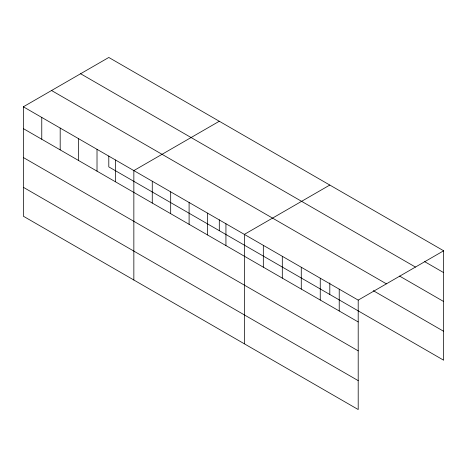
<?xml version="1.0" encoding="UTF-8"?>
<svg xmlns="http://www.w3.org/2000/svg" width="467" height="467" viewBox="0 0 467 467"><rect width="100%" height="100%" fill="white"/><g stroke="black" fill="none" stroke-linecap="round" stroke-linejoin="round"><path stroke-width="0.7" d="M23.35 106.797L358.201 300.118L358.201 409.536L23.35 216.215L23.35 106.797L108.799 57.464L443.65 250.785L443.65 360.203L108.799 166.882L108.799 156.042M219.297 121.257L133.848 170.595L133.848 280.013M329.801 185.055L244.352 234.387L244.352 343.805M358.201 300.118L443.65 250.785M424.672 261.654L443.65 272.611M80.598 73.739L415.449 267.066M399.577 276.073L443.65 301.519M51.551 90.516L386.402 283.837M373.261 290.661L443.65 331.301M23.35 128.618L358.201 321.944M23.35 157.525L358.201 350.851M23.35 187.308L358.201 380.634M339.223 289.166L339.223 310.987M329.801 282.914L329.801 294.473M320.251 278.209L320.251 300.036M301.273 267.252L301.273 289.079M282.302 256.301L282.302 278.122M263.324 245.344L263.324 267.171M225.935 223.757L225.935 245.584M219.297 219.84L219.297 230.675M207.517 213.121L207.517 234.948M189.1 202.491L189.1 224.318M170.683 191.855L170.683 213.682M152.265 181.225L152.265 203.052M115.437 159.959L115.437 181.786M97.019 149.329L97.019 171.15M78.602 138.693L78.602 160.52M60.185 128.063L60.185 149.884M41.767 117.427L41.767 139.254"/></g></svg>
